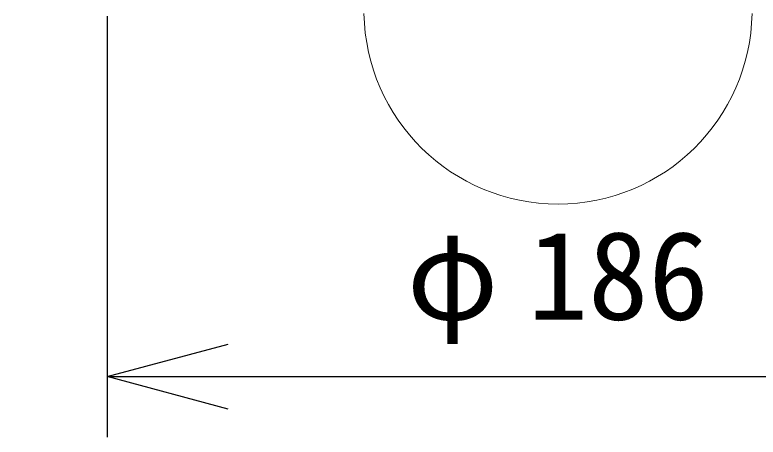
# Model space of a CAD drawing. Units: millimetres, scale not verified. Extents: x -63 to 62, y -56 to 57.
# Drawn here: x -11.3 to 4.05, y 21.33 to 30.05 of the extents above; entities that cross this region are included whole.
import ezdxf
from ezdxf.enums import TextEntityAlignment as Align

# ---------------------------------------------------------------- set-up
doc = ezdxf.new("R2010")
doc.units = ezdxf.units.MM
doc.header["$LTSCALE"] = 0.125
doc.layers.add('0-0_0', color=7, linetype='Continuous')
doc.layers.add('0-4_SUNPO', color=7, linetype='Continuous')
doc.layers.add('0-5_GAIKEI', color=1, linetype='Continuous', lineweight=18)
doc.styles.add('ＭＳ ゴシック', font='')
doc.styles.get('ＭＳ ゴシック').set_extended_font_data('MS Gothic')

# ---------------------------------------------------------------- blocks, each defined once
blk = doc.blocks.new('_Open30')
at = {"layer": '0-0_0'}
blk.add_line((0, 0), (-1, 0), dxfattribs=at)
blk.add_lwpolyline([(-1, 0.26795), (0, 0), (-1, -0.26795)], dxfattribs=at)
blk = doc.blocks.new('D1')
at = {"layer": '0-4_SUNPO'}
for p, q in [((184.1816, 217.5153), (184.1816, 208.822)), ((186.6816, 210.072), (200.3183, 210.072))]:
    blk.add_line(p, q, dxfattribs=at)
at = {"layer": '0-4_SUNPO', "xscale": 2.5, "yscale": 2.5, "rotation": 180}
blk.add_blockref('_Open30', (184.1816, 210.072), dxfattribs=at)
at = {"layer": '0-4_SUNPO', "style": 'ＭＳ ゴシック'}
blk.add_text('186', height=1.833, dxfattribs=at).set_placement((192.875, 210.697), align=Align.BOTTOM_LEFT)
at = {"layer": '0-4_SUNPO', "color": 3, "style": 'ＭＳ ゴシック'}
blk.add_text('φ', height=1.833, dxfattribs=at).set_placement((190.375, 210.697), align=Align.BOTTOM_LEFT)
blk = doc.blocks.new('D2')
at = {"layer": '0-4_SUNPO'}
for p, q in [((178.7119, 222.0153), (178.7119, 224.5153)), ((182.1816, 219.5153), (177.4619, 219.5153)), ((178.7119, 219.5153), (178.7119, 217.9453)), ((186.0313, 217.9453), (177.4619, 217.9453)), ((178.7119, 215.4453), (178.7119, 212.9453))]:
    blk.add_line(p, q, dxfattribs=at)
at = {"layer": '0-4_SUNPO', "xscale": 2.5, "yscale": 2.5}
for p, rotation in [((178.7119, 219.5153), 270), ((178.7119, 217.9453), 90)]:
    blk.add_blockref('_Open30', p, dxfattribs=dict(at, rotation=rotation))
at = {"layer": '0-4_SUNPO', "style": 'ＭＳ ゴシック'}
blk.add_text('15.7', height=1.833, rotation=90, dxfattribs=at).set_placement((176.7438, 214.8164), align=Align.BOTTOM_LEFT)

msp = doc.modelspace()

# ---------------------------------------------------------------- linework, layer by layer
at = {"layer": '0-5_GAIKEI', "color": 7}
msp.add_arc((-0.0809, 30.1484), 4.01, 181, 359, dxfattribs=at)

# ---------------------------------------------------------------- block references
at = {"layer": '0-4_SUNPO'}
for name in ['D2', 'D1']:
    msp.add_blockref(name, (-193.5809, -187.4969), dxfattribs=at)

doc.saveas('drawing.dxf')
